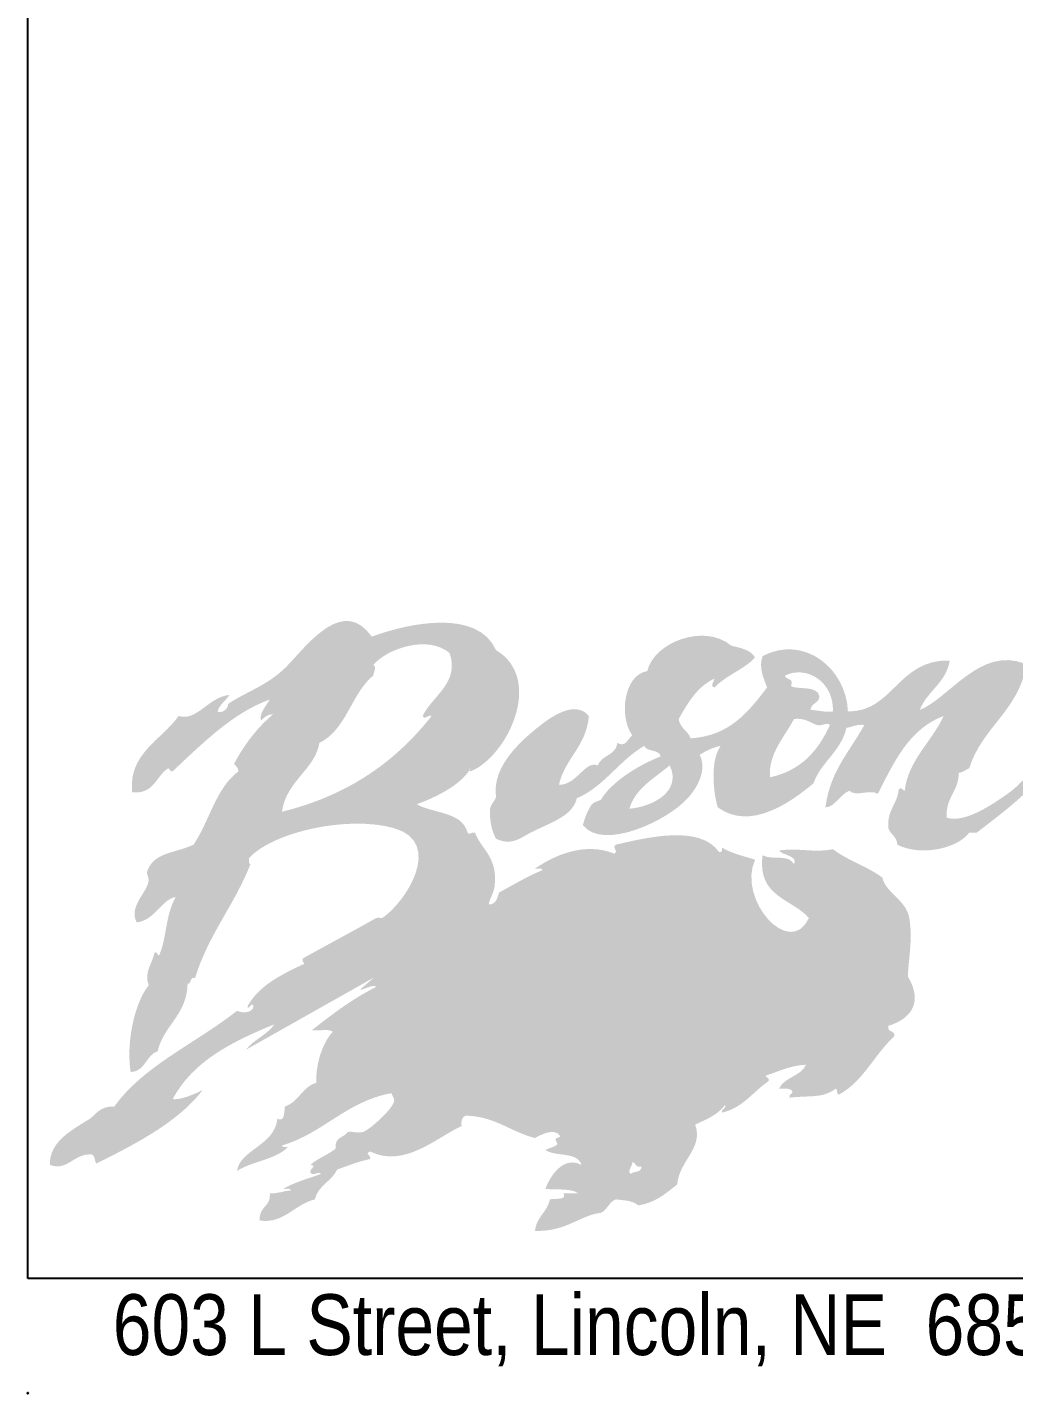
# Model space of a CAD drawing. Extents: x 536 to 1218, y -33 to 253.
# Drawn here: x 729.1 to 780.7, y -33 to 38.5 of the extents above; entities that cross this region are included whole.
import ezdxf

# ---------------------------------------------------------------- set-up
doc = ezdxf.new("R2010")
doc.units = 0
doc.header["$LTSCALE"] = 5
doc.header["$MEASUREMENT"] = 0
doc.layers.get('0').update_dxf_attribs({"linetype": 'CONTINUOUS'})
doc.layers.add('BISON Guides', color=7, linetype='CONTINUOUS')
doc.layers.add('Visible (ANSI)', color=7, linetype='CONTINUOUS', lineweight=50)
doc.styles.add('353-LOGO$0$ZZ-SUBHEADING', font='ARIALN.TTF', dxfattribs={"height": 3.18})

# ---------------------------------------------------------------- blocks, each defined once
blk = doc.blocks.new('phone numbers')
at = {"style": '353-LOGO$0$ZZ-SUBHEADING'}
blk.add_text('603 L Street, Lincoln, NE  68508 - Phone: (800) 247-7668 - Fax: (800) 638-0698 - www.bisoninc.com - info@bisoninc.com', height=3.18, dxfattribs=at).set_placement((4.439, -4.008))

msp = doc.modelspace()

# ---------------------------------------------------------------- hatches: boundary and pattern name
at = {"layer": 'Visible (ANSI)'}
h = msp.add_hatch(color=7, dxfattribs=at)
h.dxf.hatch_style = 1
edge = h.paths.add_edge_path()
edge.add_spline(control_points=[(774.162, -13.792), (775.363, -13.433), (775.99, -12.555), (775.18, -11.207)], knot_values=[33, 33, 33, 33, 34, 34, 34, 34], degree=3, periodic=0)
edge.add_spline(control_points=[(775.18, -11.207), (775.223, -10.257), (775.445, -9.203), (775.258, -8.152)], knot_values=[32, 32, 32, 32, 33, 33, 33, 33], degree=3, periodic=0)
edge.add_spline(control_points=[(775.258, -8.152), (775.089, -7.189), (774.041, -6.859), (773.848, -6.037)], knot_values=[31, 31, 31, 31, 32, 32, 32, 32], degree=3, periodic=0)
edge.add_spline(control_points=[(773.848, -6.037), (773.078, -5.449), (772.027, -5.142), (771.263, -4.548)], knot_values=[30, 30, 30, 30, 31, 31, 31, 31], degree=3, periodic=0)
edge.add_spline(control_points=[(771.263, -4.548), (770.268, -4.757), (769.406, -4.454), (768.444, -4.627)], knot_values=[29, 29, 29, 29, 30, 30, 30, 30], degree=3, periodic=0)
edge.add_spline(control_points=[(768.444, -4.627), (768.649, -4.868), (769.462, -4.914), (769.227, -5.332)], knot_values=[28, 28, 28, 28, 29, 29, 29, 29], degree=3, periodic=0)
edge.add_spline(control_points=[(769.227, -5.332), (768.913, -4.767), (768.081, -5.159), (767.582, -4.862)], knot_values=[27, 27, 27, 27, 28, 28, 28, 28], degree=3, periodic=0)
edge.add_spline(control_points=[(767.582, -4.862), (767.291, -7.058), (769.122, -7.133), (770.01, -8.152)], knot_values=[26, 26, 26, 26, 27, 27, 27, 27], degree=3, periodic=0)
edge.add_spline(control_points=[(770.01, -8.152), (769.001, -10.312), (766.247, -7.172), (767.19, -5.097)], knot_values=[25, 25, 25, 25, 26, 26, 26, 26], degree=3, periodic=0)
edge.add_spline(control_points=[(767.19, -5.097), (766.592, -4.91), (765.95, -4.77), (765.467, -4.47)], knot_values=[24, 24, 24, 24, 25, 25, 25, 25], degree=3, periodic=0)
edge.add_spline(control_points=[(765.467, -4.47), (765.46, -4.594), (765.477, -4.741), (765.31, -4.705)], knot_values=[23, 23, 23, 23, 24, 24, 24, 24], degree=3, periodic=0)
edge.add_spline(control_points=[(765.31, -4.705), (764.327, -3.265), (761.573, -3.922), (759.905, -4.314)], knot_values=[22, 22, 22, 22, 23, 23, 23, 23], degree=3, periodic=0)
edge.add_spline(control_points=[(759.905, -4.314), (759.68, -4.434), (760.068, -4.679), (759.827, -4.783)], knot_values=[21, 21, 21, 21, 22, 22, 22, 22], degree=3, periodic=0)
edge.add_spline(control_points=[(759.827, -4.783), (758.296, -4.163), (756.72, -4.845), (755.675, -5.566)], knot_values=[20, 20, 20, 20, 21, 21, 21, 21], degree=3, periodic=0)
edge.add_spline(control_points=[(755.675, -5.566), (755.789, -5.609), (756.079, -5.475), (756.067, -5.645)], knot_values=[19, 19, 19, 19, 20, 20, 20, 20], degree=3, periodic=0)
edge.add_spline(control_points=[(756.067, -5.645), (755.257, -5.985), (754.539, -6.415), (753.795, -6.82)], knot_values=[18, 18, 18, 18, 19, 19, 19, 19], degree=3, periodic=0)
edge.add_spline(control_points=[(753.795, -6.82), (753.707, -7.124), (753.631, -7.44), (753.247, -7.446)], knot_values=[17, 17, 17, 17, 18, 18, 18, 18], degree=3, periodic=0)
edge.add_spline(control_points=[(753.247, -7.446), (753.338, -7.081), (753.521, -6.833), (753.56, -6.507)], knot_values=[16, 16, 16, 16, 17, 17, 17, 17], degree=3, periodic=0)
edge.add_spline(control_points=[(753.56, -6.507), (753.752, -4.953), (752.862, -4.571), (752.542, -3.687)], knot_values=[15, 15, 15, 15, 16, 16, 16, 16], degree=3, periodic=0)
edge.add_spline(control_points=[(752.542, -3.687), (752.29, -3.641), (752.3, -3.834), (752.15, -3.687)], knot_values=[14, 14, 14, 14, 15, 15, 15, 15], degree=3, periodic=0)
edge.add_spline(control_points=[(752.15, -3.687), (751.873, -2.58), (750.375, -2.694), (749.487, -2.198)], knot_values=[13, 13, 13, 13, 14, 14, 14, 14], degree=3, periodic=0)
edge.add_spline(control_points=[(749.487, -2.198), (750.554, -1.817), (751.752, -1.183), (752.245, -0.423)], knot_values=[12, 12, 12, 12, 13, 13, 13, 13], degree=3, periodic=0)
edge.add_spline(control_points=[(752.241, -0.393), (752.242, -0.387), (752.242, -0.381), (752.244, -0.376)], knot_values=[1.1875, 1.1875, 1.1875, 1.1875, 1.3125, 1.3125, 1.3125, 1.3125], degree=3, periodic=0)
edge.add_spline(control_points=[(752.244, -0.376), (752.244, -0.371), (752.246, -0.367), (752.247, -0.363)], knot_values=[1.3125, 1.3125, 1.3125, 1.3125, 1.40625, 1.40625, 1.40625, 1.40625], degree=3, periodic=0)
edge.add_spline(control_points=[(752.247, -0.363), (752.248, -0.361), (752.249, -0.358), (752.25, -0.355)], knot_values=[1.40625, 1.40625, 1.40625, 1.40625, 1.46875, 1.46875, 1.46875, 1.46875], degree=3, periodic=0)
edge.add_spline(control_points=[(752.25, -0.355), (752.251, -0.354), (752.252, -0.353), (752.252, -0.352)], knot_values=[1.46875, 1.46875, 1.46875, 1.46875, 1.5, 1.5, 1.5, 1.5], degree=3, periodic=0)
edge.add_spline(control_points=[(752.252, -0.352), (752.253, -0.35), (752.254, -0.349), (752.255, -0.348)], knot_values=[1.5, 1.5, 1.5, 1.5, 1.53125, 1.53125, 1.53125, 1.53125], degree=3, periodic=0)
edge.add_spline(control_points=[(752.255, -0.348), (752.256, -0.346), (752.258, -0.343), (752.259, -0.341)], knot_values=[1.53125, 1.53125, 1.53125, 1.53125, 1.59375, 1.59375, 1.59375, 1.59375], degree=3, periodic=0)
edge.add_spline(control_points=[(752.259, -0.341), (752.261, -0.339), (752.263, -0.337), (752.265, -0.335)], knot_values=[1.59375, 1.59375, 1.59375, 1.59375, 1.65625, 1.65625, 1.65625, 1.65625], degree=3, periodic=0)
edge.add_spline(control_points=[(752.265, -0.335), (752.267, -0.333), (752.269, -0.331), (752.271, -0.33)], knot_values=[1.65625, 1.65625, 1.65625, 1.65625, 1.71875, 1.71875, 1.71875, 1.71875], degree=3, periodic=0)
edge.add_spline(control_points=[(752.303, -0.324), (752.304, -0.323), (752.304, -0.322), (752.305, -0.321)], knot_values=[0.031249, 0.031249, 0.031249, 0.031249, 0.062499, 0.062499, 0.062499, 0.062499], degree=3, periodic=0)
edge.add_spline(control_points=[(752.287, -0.352), (752.284, -0.357), (752.28, -0.363), (752.277, -0.369)], knot_values=[0.5, 0.5, 0.5, 0.5, 0.669812, 0.669812, 0.669812, 0.669812], degree=3, periodic=0)
edge.add_spline(control_points=[(752.245, -0.423), (752.255, -0.445), (752.274, -0.469), (752.307, -0.475)], knot_values=[11, 11, 11, 11, 12, 12, 12, 12], degree=3, periodic=0)
edge.add_spline(control_points=[(752.307, -0.475), (754.229, 0.295), (756.174, 4.349), (753.639, 5.87)], knot_values=[10, 10, 10, 10, 11, 11, 11, 11], degree=3, periodic=0)
edge.add_spline(control_points=[(753.639, 5.87), (752.669, 8.027), (749.141, 7.309), (747.137, 6.575)], knot_values=[9, 9, 9, 9, 10, 10, 10, 10], degree=3, periodic=0)
edge.add_spline(control_points=[(747.137, 6.575), (745.697, 8.612), (743.932, 6.36), (742.828, 5.165)], knot_values=[8, 8, 8, 8, 9, 9, 9, 9], degree=3, periodic=0)
edge.add_spline(control_points=[(742.828, 5.165), (741.777, 4.026), (740.579, 3.709), (739.617, 3.05)], knot_values=[7, 7, 7, 7, 8, 8, 8, 8], degree=3, periodic=0)
edge.add_spline(control_points=[(739.617, 3.05), (739.646, 2.756), (739.205, 2.525), (739.068, 2.658)], knot_values=[6, 6, 6, 6, 7, 7, 7, 7], degree=3, periodic=0)
edge.add_spline(control_points=[(739.068, 2.658), (739.183, 3.04), (739.499, 3.22), (739.695, 3.52)], knot_values=[5, 5, 5, 5, 6, 6, 6, 6], degree=3, periodic=0)
edge.add_spline(control_points=[(739.695, 3.52), (738.599, 3.435), (738.007, 2.12), (737.032, 2.424)], knot_values=[4, 4, 4, 4, 5, 5, 5, 5], degree=3, periodic=0)
edge.add_spline(control_points=[(737.032, 2.424), (736.177, 1.18), (734.388, 0.481), (734.603, -1.571)], knot_values=[3, 3, 3, 3, 4, 4, 4, 4], degree=3, periodic=0)
edge.add_spline(control_points=[(734.603, -1.571), (735.762, -1.686), (735.84, -0.72), (736.483, -0.318)], knot_values=[2, 2, 2, 2, 3, 3, 3, 3], degree=3, periodic=0)
edge.add_spline(control_points=[(736.483, -0.318), (736.607, -0.325), (736.545, -0.517), (736.719, -0.475)], knot_values=[1, 1, 1, 1, 2, 2, 2, 2], degree=3, periodic=0)
edge.add_spline(control_points=[(736.719, -0.475), (738.217, 0.925), (739.862, 2.596), (741.81, 3.285)], knot_values=[0, 0, 0, 0, 1, 1, 1, 1], degree=3, periodic=0)
edge.add_spline(control_points=[(741.81, 3.285), (741.624, 2.998), (741.226, 2.514), (741.34, 2.188)], knot_values=[124, 124, 124, 124, 125, 125, 125, 125], degree=3, periodic=0)
edge.add_spline(control_points=[(741.34, 2.188), (741.52, 2.322), (741.644, 2.512), (741.967, 2.502)], knot_values=[123, 123, 123, 123, 124, 124, 124, 124], degree=3, periodic=0)
edge.add_spline(control_points=[(741.967, 2.502), (741.128, 1.8), (740.469, 0.919), (739.93, -0.083)], knot_values=[122, 122, 122, 122, 123, 123, 123, 123], degree=3, periodic=0)
edge.add_spline(control_points=[(739.93, -0.083), (740.022, -0.201), (740.155, -0.276), (740.165, -0.475)], knot_values=[121, 121, 121, 121, 122, 122, 122, 122], degree=3, periodic=0)
edge.add_spline(control_points=[(740.165, -0.475), (738.977, -1.35), (738.647, -3.083), (737.815, -4.314)], knot_values=[120, 120, 120, 120, 121, 121, 121, 121], degree=3, periodic=0)
edge.add_spline(control_points=[(737.815, -4.314), (736.846, -4.763), (735.697, -4.715), (735.386, -5.724)], knot_values=[119, 119, 119, 119, 120, 120, 120, 120], degree=3, periodic=0)
edge.add_spline(control_points=[(735.386, -5.724), (735.344, -5.864), (735.485, -6.04), (735.465, -6.193)], knot_values=[118, 118, 118, 118, 119, 119, 119, 119], degree=3, periodic=0)
edge.add_spline(control_points=[(735.465, -6.193), (735.383, -6.856), (734.404, -7.518), (734.838, -8.387)], knot_values=[117, 117, 117, 117, 118, 118, 118, 118], degree=3, periodic=0)
edge.add_spline(control_points=[(734.838, -8.387), (735.791, -8.269), (736.17, -7.159), (736.875, -7.055)], knot_values=[116, 116, 116, 116, 117, 117, 117, 117], degree=3, periodic=0)
edge.add_spline(control_points=[(736.875, -7.055), (736.327, -8.054), (736.425, -9.157), (736.013, -10.11)], knot_values=[115, 115, 115, 115, 116, 116, 116, 116], degree=3, periodic=0)
edge.add_spline(control_points=[(736.013, -10.11), (735.889, -10.103), (735.952, -9.91), (735.778, -9.953)], knot_values=[114, 114, 114, 114, 115, 115, 115, 115], degree=3, periodic=0)
edge.add_spline(control_points=[(735.778, -9.953), (735.667, -10.525), (735.207, -10.978), (735.465, -11.676)], knot_values=[113, 113, 113, 113, 114, 114, 114, 114], degree=3, periodic=0)
edge.add_spline(control_points=[(735.465, -11.676), (734.688, -12.649), (734.287, -14.748), (734.525, -16.22)], knot_values=[112, 112, 112, 112, 113, 113, 113, 113], degree=3, periodic=0)
edge.add_spline(control_points=[(734.525, -16.22), (735.311, -16.171), (735.311, -15.335), (735.935, -15.123)], knot_values=[111, 111, 111, 111, 112, 112, 112, 112], degree=3, periodic=0)
edge.add_spline(control_points=[(735.935, -15.123), (736.255, -13.746), (737.459, -13.253), (737.502, -11.599)], knot_values=[110, 110, 110, 110, 111, 111, 111, 111], degree=3, periodic=0)
edge.add_spline(control_points=[(737.502, -11.599), (737.724, -11.585), (737.6, -11.226), (737.893, -11.285)], knot_values=[109, 109, 109, 109, 110, 110, 110, 110], degree=3, periodic=0)
edge.add_spline(control_points=[(737.893, -11.285), (738.588, -9.03), (739.963, -7.453), (740.792, -5.332)], knot_values=[108, 108, 108, 108, 109, 109, 109, 109], degree=3, periodic=0)
edge.add_spline(control_points=[(740.792, -5.332), (740.674, -5.318), (740.72, -5.142), (740.713, -5.018)], knot_values=[107, 107, 107, 107, 108, 108, 108, 108], degree=3, periodic=0)
edge.add_spline(control_points=[(740.713, -5.018), (741.918, -3.67), (745.88, -2.753), (748.312, -3.452)], knot_values=[106, 106, 106, 106, 107, 107, 107, 107], degree=3, periodic=0)
edge.add_spline(control_points=[(748.312, -3.452), (750.913, -4.202), (748.932, -7.325), (747.685, -8.152)], knot_values=[105, 105, 105, 105, 106, 106, 106, 106], degree=3, periodic=0)
edge.add_spline(control_points=[(747.685, -8.152), (747.662, -8.165), (747.44, -8.112), (747.372, -8.152)], knot_values=[104, 104, 104, 104, 105, 105, 105, 105], degree=3, periodic=0)
edge.add_spline(control_points=[(747.372, -8.152), (746.164, -8.838), (744.715, -9.601), (743.534, -10.267)], knot_values=[103, 103, 103, 103, 104, 104, 104, 104], degree=3, periodic=0)
edge.add_spline(control_points=[(743.534, -10.267), (743.426, -10.446), (743.736, -10.56), (743.534, -10.58)], knot_values=[102, 102, 102, 102, 103, 103, 103, 103], degree=3, periodic=0)
edge.add_spline(control_points=[(743.534, -10.58), (742.385, -11.129), (741.239, -11.68), (740.635, -12.773)], knot_values=[101, 101, 101, 101, 102, 102, 102, 102], degree=3, periodic=0)
edge.add_spline(control_points=[(740.635, -12.773), (740.661, -13.034), (740.877, -12.466), (740.948, -12.773)], knot_values=[100, 100, 100, 100, 101, 101, 101, 101], degree=3, periodic=0)
edge.add_spline(control_points=[(740.948, -12.773), (740.906, -13.123), (740.387, -13.146), (740.087, -13.008)], knot_values=[99, 99, 99, 99, 100, 100, 100, 100], degree=3, periodic=0)
edge.add_spline(control_points=[(740.087, -13.008), (737.952, -14.699), (735.197, -15.874), (733.663, -18.022)], knot_values=[98, 98, 98, 98, 99, 99, 99, 99], degree=3, periodic=0)
edge.add_spline(control_points=[(733.663, -18.022), (732.997, -17.982), (732.743, -18.355), (732.41, -18.648)], knot_values=[97, 97, 97, 97, 98, 98, 98, 98], degree=3, periodic=0)
edge.add_spline(control_points=[(732.41, -18.648), (731.506, -19.213), (730.259, -19.83), (730.295, -21.076)], knot_values=[96, 96, 96, 96, 97, 97, 97, 97], degree=3, periodic=0)
edge.add_spline(control_points=[(730.295, -21.076), (731.242, -21.413), (731.548, -20.457), (732.488, -20.528)], knot_values=[95, 95, 95, 95, 96, 96, 96, 96], degree=3, periodic=0)
edge.add_spline(control_points=[(732.488, -20.528), (732.664, -20.587), (732.629, -20.861), (732.723, -20.999)], knot_values=[94, 94, 94, 94, 95, 95, 95, 95], degree=3, periodic=0)
edge.add_spline(control_points=[(732.723, -20.999), (734.793, -19.986), (737.078, -18.773), (738.285, -17.16)], knot_values=[93, 93, 93, 93, 94, 94, 94, 94], degree=3, periodic=0)
edge.add_spline(control_points=[(738.285, -17.16), (737.867, -17.369), (737.139, -17.686), (736.719, -17.63)], knot_values=[92, 92, 92, 92, 93, 93, 93, 93], degree=3, periodic=0)
edge.add_spline(control_points=[(736.719, -17.63), (737.792, -15.623), (739.862, -14.61), (742.045, -13.713)], knot_values=[91, 91, 91, 91, 92, 92, 92, 92], degree=3, periodic=0)
edge.add_spline(control_points=[(742.045, -13.713), (741.663, -14.272), (740.962, -14.51), (740.557, -15.045)], knot_values=[90, 90, 90, 90, 91, 91, 91, 91], degree=3, periodic=0)
edge.add_spline(control_points=[(740.557, -15.045), (743.086, -13.971), (744.875, -12.212), (747.258, -11.262)], knot_values=[89, 89, 89, 89, 90, 90, 90, 90], degree=3, periodic=0)
edge.add_spline(control_points=[(746.51, -11.911), (746.618, -11.557), (746.925, -11.396), (747.258, -11.262)], knot_values=[88, 88, 88, 88, 89, 89, 89, 89], degree=3, periodic=0)
edge.add_spline(control_points=[(747.258, -11.262), (744.875, -12.212), (743.086, -13.971), (740.557, -15.045)], knot_values=[89, 89, 89, 89, 90, 90, 90, 90], degree=3, periodic=0)
edge.add_spline(control_points=[(747.258, -11.262), (746.925, -11.396), (746.618, -11.557), (746.51, -11.911)], knot_values=[88, 88, 88, 88, 89, 89, 89, 89], degree=3, periodic=0)
edge.add_spline(control_points=[(746.51, -11.911), (746.784, -11.895), (747.186, -11.599), (747.372, -11.755)], knot_values=[87, 87, 87, 87, 88, 88, 88, 88], degree=3, periodic=0)
edge.add_spline(control_points=[(747.372, -11.755), (746.121, -12.385), (745.051, -13.194), (744.003, -14.027)], knot_values=[86, 86, 86, 86, 87, 87, 87, 87], degree=3, periodic=0)
edge.add_spline(control_points=[(744.003, -14.027), (744.346, -14.076), (744.888, -13.925), (745.1, -14.105)], knot_values=[85, 85, 85, 85, 86, 86, 86, 86], degree=3, periodic=0)
edge.add_spline(control_points=[(745.1, -14.105), (744.545, -14.686), (744.193, -15.845), (744.238, -16.769)], knot_values=[84, 84, 84, 84, 85, 85, 85, 85], degree=3, periodic=0)
edge.add_spline(control_points=[(744.238, -16.769), (743.491, -16.987), (743.318, -17.78), (742.593, -18.022)], knot_values=[83, 83, 83, 83, 84, 84, 84, 84], degree=3, periodic=0)
edge.add_spline(control_points=[(742.593, -18.022), (742.551, -18.352), (742.571, -18.867), (742.202, -18.648)], knot_values=[82, 82, 82, 82, 83, 83, 83, 83], degree=3, periodic=0)
edge.add_spline(control_points=[(742.202, -18.648), (742.061, -20.078), (740.253, -20.251), (740.087, -21.39)], knot_values=[81, 81, 81, 81, 82, 82, 82, 82], degree=3, periodic=0)
edge.add_spline(control_points=[(740.087, -21.39), (740.877, -20.874), (742.11, -20.803), (742.75, -20.137)], knot_values=[80, 80, 80, 80, 81, 81, 81, 81], degree=3, periodic=0)
edge.add_spline(control_points=[(742.75, -20.137), (742.633, -20.124), (742.459, -20.166), (742.437, -20.058)], knot_values=[79, 79, 79, 79, 80, 80, 80, 80], degree=3, periodic=0)
edge.add_spline(control_points=[(742.437, -20.058), (744.611, -19.413), (745.782, -17.764), (748.155, -17.316)], knot_values=[78, 78, 78, 78, 79, 79, 79, 79], degree=3, periodic=0)
edge.add_spline(control_points=[(748.155, -17.316), (748.201, -17.424), (748.315, -17.581), (748.312, -17.708)], knot_values=[77, 77, 77, 77, 78, 78, 78, 78], degree=3, periodic=0)
edge.add_spline(control_points=[(748.312, -17.708), (748.299, -18.097), (746.99, -19.275), (746.667, -19.353)], knot_values=[76, 76, 76, 76, 77, 77, 77, 77], degree=3, periodic=0)
edge.add_spline(control_points=[(746.667, -19.353), (746.34, -19.432), (746.092, -19.291), (745.883, -19.353)], knot_values=[75, 75, 75, 75, 76, 76, 76, 76], degree=3, periodic=0)
edge.add_spline(control_points=[(745.883, -19.353), (745.684, -19.651), (745.155, -19.618), (745.257, -20.215)], knot_values=[74, 74, 74, 74, 75, 75, 75, 75], degree=3, periodic=0)
edge.add_spline(control_points=[(745.257, -20.215), (744.855, -20.545), (744.304, -20.724), (743.925, -21.076)], knot_values=[73, 73, 73, 73, 74, 74, 74, 74], degree=3, periodic=0)
edge.add_spline(control_points=[(743.925, -21.076), (744.314, -21.103), (743.86, -21.283), (743.925, -21.468)], knot_values=[72, 72, 72, 72, 73, 73, 73, 73], degree=3, periodic=0)
edge.add_spline(control_points=[(743.925, -21.468), (744.059, -21.704), (744.408, -21.357), (744.473, -21.546)], knot_values=[71, 71, 71, 71, 72, 72, 72, 72], degree=3, periodic=0)
edge.add_spline(control_points=[(744.473, -21.546), (743.807, -21.794), (743.076, -21.977), (742.515, -22.33)], knot_values=[70, 70, 70, 70, 71, 71, 71, 71], degree=3, periodic=0)
edge.add_spline(control_points=[(742.515, -22.33), (742.629, -22.373), (742.92, -22.238), (742.906, -22.408)], knot_values=[69, 69, 69, 69, 70, 70, 70, 70], degree=3, periodic=0)
edge.add_spline(control_points=[(742.906, -22.408), (742.525, -22.444), (742.231, -22.568), (741.81, -22.565)], knot_values=[68, 68, 68, 68, 69, 69, 69, 69], degree=3, periodic=0)
edge.add_spline(control_points=[(741.81, -22.565), (741.852, -23.306), (741.268, -23.169), (741.262, -23.975)], knot_values=[67, 67, 67, 67, 68, 68, 68, 68], degree=3, periodic=0)
edge.add_spline(control_points=[(741.262, -23.975), (742.505, -24.194), (743.119, -23.12), (744.16, -22.878)], knot_values=[66, 66, 66, 66, 67, 67, 67, 67], degree=3, periodic=0)
edge.add_spline(control_points=[(744.16, -22.878), (744.333, -22.138), (745.028, -21.948), (745.335, -21.311)], knot_values=[65, 65, 65, 65, 66, 66, 66, 66], degree=3, periodic=0)
edge.add_spline(control_points=[(745.335, -21.311), (745.9, -21.118), (746.428, -20.891), (747.058, -20.764)], knot_values=[64, 64, 64, 64, 65, 65, 65, 65], degree=3, periodic=0)
edge.add_spline(control_points=[(747.058, -20.764), (747.081, -20.535), (746.745, -20.473), (747.058, -20.372)], knot_values=[63, 63, 63, 63, 64, 64, 64, 64], degree=3, periodic=0)
edge.add_spline(control_points=[(747.058, -20.372), (748.841, -21.257), (750.521, -19.637), (751.837, -19.04)], knot_values=[62, 62, 62, 62, 63, 63, 63, 63], degree=3, periodic=0)
edge.add_spline(control_points=[(751.837, -19.04), (751.801, -18.743), (751.869, -18.551), (752.072, -18.492)], knot_values=[61, 61, 61, 61, 62, 62, 62, 62], degree=3, periodic=0)
edge.add_spline(control_points=[(752.072, -18.492), (753.612, -18.544), (754.405, -19.343), (755.675, -19.667)], knot_values=[60, 60, 60, 60, 61, 61, 61, 61], degree=3, periodic=0)
edge.add_spline(control_points=[(755.675, -19.667), (755.972, -19.497), (756.746, -19.086), (757.007, -19.588)], knot_values=[59, 59, 59, 59, 60, 60, 60, 60], degree=3, periodic=0)
edge.add_spline(control_points=[(757.007, -19.588), (756.713, -19.735), (756.694, -19.647), (756.85, -19.98)], knot_values=[58, 58, 58, 58, 59, 59, 59, 59], degree=3, periodic=0)
edge.add_spline(control_points=[(756.85, -19.98), (756.71, -20.153), (756.416, -20.173), (756.224, -20.294)], knot_values=[57, 57, 57, 57, 58, 58, 58, 58], degree=3, periodic=0)
edge.add_spline(control_points=[(756.224, -20.294), (756.746, -20.659), (757.927, -20.366), (758.103, -21.076)], knot_values=[56, 56, 56, 56, 57, 57, 57, 57], degree=3, periodic=0)
edge.add_spline(control_points=[(758.103, -21.076), (757.219, -20.584), (756.478, -21.582), (756.224, -22.33)], knot_values=[55, 55, 55, 55, 56, 56, 56, 56], degree=3, periodic=0)
edge.add_spline(control_points=[(756.224, -22.33), (756.821, -22.385), (757.572, -22.288), (757.946, -22.565)], knot_values=[54, 54, 54, 54, 55, 55, 55, 55], degree=3, periodic=0)
edge.add_spline(control_points=[(757.946, -22.565), (757.686, -22.565), (757.424, -22.565), (757.163, -22.565)], knot_values=[53, 53, 53, 53, 54, 54, 54, 54], degree=3, periodic=0)
edge.add_spline(control_points=[(757.163, -22.565), (757.372, -22.924), (756.772, -22.817), (756.458, -22.878)], knot_values=[52, 52, 52, 52, 53, 53, 53, 53], degree=3, periodic=0)
edge.add_spline(control_points=[(756.458, -22.878), (756.325, -23.554), (755.744, -23.782), (755.675, -24.523)], knot_values=[51, 51, 51, 51, 52, 52, 52, 52], degree=3, periodic=0)
edge.add_spline(control_points=[(755.675, -24.523), (757.307, -24.585), (758.045, -23.691), (759.122, -23.583)], knot_values=[50, 50, 50, 50, 51, 51, 51, 51], degree=3, periodic=0)
edge.add_spline(control_points=[(759.122, -23.583), (759.468, -23.433), (759.536, -23.006), (759.905, -22.878)], knot_values=[49, 49, 49, 49, 50, 50, 50, 50], degree=3, periodic=0)
edge.add_spline(control_points=[(759.905, -22.878), (760.486, -22.934), (760.813, -22.966), (761.08, -23.191)], knot_values=[48, 48, 48, 48, 49, 49, 49, 49], degree=3, periodic=0)
edge.add_spline(control_points=[(761.08, -23.191), (761.984, -23.051), (762.533, -22.555), (763.117, -22.095)], knot_values=[47, 47, 47, 47, 48, 48, 48, 48], degree=3, periodic=0)
edge.add_spline(control_points=[(763.117, -22.095), (763.198, -20.877), (764.507, -20.205), (764.057, -18.962)], knot_values=[46, 46, 46, 46, 47, 47, 47, 47], degree=3, periodic=0)
edge.add_spline(control_points=[(764.057, -18.962), (764.68, -18.671), (765.159, -18.502), (765.623, -17.943)], knot_values=[45, 45, 45, 45, 46, 46, 46, 46], degree=3, periodic=0)
edge.add_spline(control_points=[(765.623, -17.943), (765.682, -18.185), (765.408, -18.094), (765.467, -18.335)], knot_values=[44, 44, 44, 44, 45, 45, 45, 45], degree=3, periodic=0)
edge.add_spline(control_points=[(765.467, -18.335), (766.57, -18.08), (767.083, -17.235), (767.895, -16.69)], knot_values=[43, 43, 43, 43, 44, 44, 44, 44], degree=3, periodic=0)
edge.add_spline(control_points=[(767.895, -16.69), (767.999, -16.494), (767.585, -16.445), (767.817, -16.377)], knot_values=[42, 42, 42, 42, 43, 43, 43, 43], degree=3, periodic=0)
edge.add_spline(control_points=[(767.817, -16.377), (768.466, -16.164), (769.031, -15.868), (769.854, -15.829)], knot_values=[41, 41, 41, 41, 42, 42, 42, 42], degree=3, periodic=0)
edge.add_spline(control_points=[(769.854, -15.829), (769.589, -16.452), (768.718, -16.468), (768.444, -17.082)], knot_values=[40, 40, 40, 40, 41, 41, 41, 41], degree=3, periodic=0)
edge.add_spline(control_points=[(768.444, -17.082), (768.727, -17.085), (769.06, -17.039), (769.149, -17.239)], knot_values=[39, 39, 39, 39, 40, 40, 40, 40], degree=3, periodic=0)
edge.add_spline(control_points=[(769.149, -17.239), (769.149, -17.396), (768.936, -17.336), (768.991, -17.552)], knot_values=[38, 38, 38, 38, 39, 39, 39, 39], degree=3, periodic=0)
edge.add_spline(control_points=[(768.991, -17.552), (770.124, -17.427), (770.702, -17.601), (771.42, -17.082)], knot_values=[37, 37, 37, 37, 38, 38, 38, 38], degree=3, periodic=0)
edge.add_spline(control_points=[(771.42, -17.082), (771.528, -17.131), (771.433, -17.382), (771.577, -17.396)], knot_values=[36, 36, 36, 36, 37, 37, 37, 37], degree=3, periodic=0)
edge.add_spline(control_points=[(771.577, -17.396), (772.863, -16.696), (773.437, -15.286), (774.475, -14.34)], knot_values=[35, 35, 35, 35, 36, 36, 36, 36], degree=3, periodic=0)
edge.add_spline(control_points=[(774.475, -14.34), (774.527, -14.001), (774.08, -14.16), (774.162, -13.792)], knot_values=[34, 34, 34, 34, 35, 35, 35, 35], degree=3, periodic=0)
edge = h.paths.add_edge_path(flags=16)
edge.add_spline(control_points=[(760.767, -20.92), (760.96, -20.963), (760.933, -21.224), (761.237, -21.155)], knot_values=[1, 1, 1, 1, 2, 2, 2, 2], degree=3, periodic=0)
edge.add_spline(control_points=[(761.237, -21.155), (761.276, -21.508), (760.829, -21.373), (760.688, -21.546)], knot_values=[0, 0, 0, 0, 1, 1, 1, 1], degree=3, periodic=0)
edge.add_spline(control_points=[(760.688, -21.546), (760.47, -21.397), (760.796, -21.139), (760.767, -20.92)], knot_values=[2, 2, 2, 2, 3, 3, 3, 3], degree=3, periodic=0)
edge = h.paths.add_edge_path(flags=16)
edge.add_spline(control_points=[(750.27, 2.424), (748.387, 0.025), (745.877, -1.748), (742.437, -2.59)], knot_values=[0, 0, 0, 0, 1, 1, 1, 1], degree=3, periodic=0)
edge.add_spline(control_points=[(742.437, -2.59), (742.652, -0.981), (744.196, -0.357), (744.395, 1.013)], knot_values=[6, 6, 6, 6, 7, 7, 7, 7], degree=3, periodic=0)
edge.add_spline(control_points=[(744.395, 1.013), (745.821, 1.702), (746.053, 3.585), (747.215, 4.538)], knot_values=[5, 5, 5, 5, 6, 6, 6, 6], degree=3, periodic=0)
edge.add_spline(control_points=[(747.215, 4.538), (747.215, 4.679), (747.427, 4.995), (747.215, 5.086)], knot_values=[4, 4, 4, 4, 5, 5, 5, 5], degree=3, periodic=0)
edge.add_spline(control_points=[(747.215, 5.086), (747.927, 5.949), (750.078, 6.683), (751.21, 5.714)], knot_values=[3, 3, 3, 3, 4, 4, 4, 4], degree=3, periodic=0)
edge.add_spline(control_points=[(751.21, 5.714), (751.752, 4.17), (750.283, 3.445), (749.8, 2.424)], knot_values=[2, 2, 2, 2, 3, 3, 3, 3], degree=3, periodic=0)
edge.add_spline(control_points=[(749.8, 2.424), (749.898, 2.185), (750.071, 2.508), (750.27, 2.424)], knot_values=[1, 1, 1, 1, 2, 2, 2, 2], degree=3, periodic=0)
h = msp.add_hatch(color=7, dxfattribs=at)
h.dxf.hatch_style = 1
edge = h.paths.add_edge_path()
edge.add_spline(control_points=[(763.195, 2.267), (763.678, 3.115), (764.161, 3.964), (765.075, 4.382)], knot_values=[11, 11, 11, 11, 12, 12, 12, 12], degree=3, periodic=0)
edge.add_spline(control_points=[(765.075, 4.382), (765.029, 4.215), (764.804, 3.954), (765.075, 3.912)], knot_values=[10, 10, 10, 10, 11, 11, 11, 11], degree=3, periodic=0)
edge.add_spline(control_points=[(765.075, 3.912), (765.659, 4.555), (766.599, 4.842), (767.19, 5.478)], knot_values=[9, 9, 9, 9, 10, 10, 10, 10], degree=3, periodic=0)
edge.add_spline(control_points=[(767.19, 5.478), (766.972, 5.886), (766.44, 5.981), (765.937, 6.105)], knot_values=[8, 8, 8, 8, 9, 9, 9, 9], degree=3, periodic=0)
edge.add_spline(control_points=[(765.937, 6.105), (764.563, 7.28), (761.902, 6.294), (761.55, 4.773)], knot_values=[7, 7, 7, 7, 8, 8, 8, 8], degree=3, periodic=0)
edge.add_spline(control_points=[(761.55, 4.773), (760.316, 4.571), (760.058, 2.391), (760.767, 1.405)], knot_values=[6, 6, 6, 6, 7, 7, 7, 7], degree=3, periodic=0)
edge.add_spline(control_points=[(760.767, 1.405), (760.529, 1.232), (760.417, 0.755), (759.983, 1.013)], knot_values=[5, 5, 5, 5, 6, 6, 6, 6], degree=3, periodic=0)
edge.add_spline(control_points=[(759.983, 1.013), (759.925, 0.341), (759.144, 0.39), (758.965, -0.162)], knot_values=[4, 4, 4, 4, 5, 5, 5, 5], degree=3, periodic=0)
edge.add_spline(control_points=[(758.965, -0.162), (758.27, 0.1), (757.884, -1.193), (756.928, -1.18)], knot_values=[3, 3, 3, 3, 4, 4, 4, 4], degree=3, periodic=0)
edge.add_spline(control_points=[(756.928, -1.18), (757.248, 0.224), (758.368, 0.827), (758.495, 2.424)], knot_values=[2, 2, 2, 2, 3, 3, 3, 3], degree=3, periodic=0)
edge.add_spline(control_points=[(758.495, 2.424), (757.696, 3.376), (756.224, 2.159), (755.597, 1.64)], knot_values=[1, 1, 1, 1, 2, 2, 2, 2], degree=3, periodic=0)
edge.add_spline(control_points=[(755.597, 1.64), (754.464, 0.703), (753.452, -0.488), (753.639, -1.806)], knot_values=[0, 0, 0, 0, 1, 1, 1, 1], degree=3, periodic=0)
edge.add_spline(control_points=[(753.639, -1.806), (753.57, -2.051), (753.377, -2.173), (753.325, -2.434)], knot_values=[53, 53, 53, 53, 54, 54, 54, 54], degree=3, periodic=0)
edge.add_spline(control_points=[(753.325, -2.434), (753.296, -3.09), (753.416, -3.595), (753.639, -4)], knot_values=[52, 52, 52, 52, 53, 53, 53, 53], degree=3, periodic=0)
edge.add_spline(control_points=[(753.639, -4), (754.477, -4.411), (754.944, -3.922), (755.597, -3.608)], knot_values=[51, 51, 51, 51, 52, 52, 52, 52], degree=3, periodic=0)
edge.add_spline(control_points=[(755.597, -3.608), (756.641, -3.106), (757.64, -2.783), (757.868, -1.885)], knot_values=[50, 50, 50, 50, 51, 51, 51, 51], degree=3, periodic=0)
edge.add_spline(control_points=[(757.868, -1.885), (759.324, -1.252), (760.068, 0.093), (761.393, 0.856)], knot_values=[49, 49, 49, 49, 50, 50, 50, 50], degree=3, periodic=0)
edge.add_spline(control_points=[(761.393, 0.856), (761.531, 0.524), (762.17, 0.693), (762.255, 0.308)], knot_values=[48, 48, 48, 48, 49, 49, 49, 49], degree=3, periodic=0)
edge.add_spline(control_points=[(762.255, 0.308), (761.002, -0.191), (759.686, -1.033), (759.122, -1.963)], knot_values=[47, 47, 47, 47, 48, 48, 48, 48], degree=3, periodic=0)
edge.add_spline(control_points=[(759.122, -1.963), (758.958, -2.035), (758.772, -2.084), (758.651, -2.198)], knot_values=[46, 46, 46, 46, 47, 47, 47, 47], degree=3, periodic=0)
edge.add_spline(control_points=[(758.651, -2.198), (758.436, -2.505), (758.289, -2.88), (758.181, -3.295)], knot_values=[45, 45, 45, 45, 46, 46, 46, 46], degree=3, periodic=0)
edge.add_spline(control_points=[(758.181, -3.295), (759.255, -4.64), (762.585, -3.077), (763.665, -1.885)], knot_values=[44, 44, 44, 44, 45, 45, 45, 45], degree=3, periodic=0)
edge.add_spline(control_points=[(763.665, -1.885), (764.22, -1.275), (764.677, -0.354), (764.292, 0.387)], knot_values=[43, 43, 43, 43, 44, 44, 44, 44], degree=3, periodic=0)
edge.add_spline(control_points=[(764.292, 0.387), (764.612, 0.589), (764.951, 0.772), (765.388, 0.856)], knot_values=[42, 42, 42, 42, 43, 43, 43, 43], degree=3, periodic=0)
edge.add_spline(control_points=[(765.388, 0.856), (764.866, 0.106), (764.968, -1.395), (765.232, -2.355)], knot_values=[41, 41, 41, 41, 42, 42, 42, 42], degree=3, periodic=0)
edge.add_spline(control_points=[(765.232, -2.355), (766.952, -3.631), (769.106, -2.058), (770.245, -1.102)], knot_values=[40, 40, 40, 40, 41, 41, 41, 41], degree=3, periodic=0)
edge.add_spline(control_points=[(770.245, -1.102), (770.65, 0.034), (771.678, 0.546), (771.969, 1.797)], knot_values=[39, 39, 39, 39, 40, 40, 40, 40], degree=3, periodic=0)
edge.add_spline(control_points=[(771.969, 1.797), (772.281, 1.849), (772.501, 1.996), (772.909, 1.953)], knot_values=[38, 38, 38, 38, 39, 39, 39, 39], degree=3, periodic=0)
edge.add_spline(control_points=[(772.909, 1.953), (772.099, 0.498), (771.12, -0.465), (770.871, -2.355)], knot_values=[37, 37, 37, 37, 38, 38, 38, 38], degree=3, periodic=0)
edge.add_spline(control_points=[(770.871, -2.355), (771.319, -2.397), (771.638, -1.669), (772.125, -1.494)], knot_values=[36, 36, 36, 36, 37, 37, 37, 37], degree=3, periodic=0)
edge.add_spline(control_points=[(772.125, -1.494), (772.481, -1.826), (773.147, -1.395), (773.613, -1.65)], knot_values=[35, 35, 35, 35, 36, 36, 36, 36], degree=3, periodic=0)
edge.add_spline(control_points=[(773.613, -1.65), (774.462, 0.008), (775.236, 1.741), (777.06, 2.424)], knot_values=[34, 34, 34, 34, 35, 35, 35, 35], degree=3, periodic=0)
edge.add_spline(control_points=[(777.06, 2.424), (776.447, 1.098), (775.164, 0.047), (775.023, -1.494)], knot_values=[33, 33, 33, 33, 34, 34, 34, 34], degree=3, periodic=0)
edge.add_spline(control_points=[(775.023, -1.494), (774.864, -1.451), (774.87, -1.259), (774.71, -1.415)], knot_values=[32, 32, 32, 32, 33, 33, 33, 33], degree=3, periodic=0)
edge.add_spline(control_points=[(774.71, -1.415), (774.641, -2.208), (774.07, -2.499), (774.162, -3.452)], knot_values=[31, 31, 31, 31, 32, 32, 32, 32], degree=3, periodic=0)
edge.add_spline(control_points=[(774.162, -3.452), (774.273, -3.785), (774.615, -3.886), (774.632, -4.314)], knot_values=[30, 30, 30, 30, 31, 31, 31, 31], degree=3, periodic=0)
edge.add_spline(control_points=[(774.632, -4.314), (775.816, -4.933), (777.752, -4.541), (778.392, -3.687)], knot_values=[29, 29, 29, 29, 30, 30, 30, 30], degree=3, periodic=0)
edge.add_spline(control_points=[(778.392, -3.687), (778.523, -3.687), (778.653, -3.687), (778.783, -3.687)], knot_values=[28, 28, 28, 28, 29, 29, 29, 29], degree=3, periodic=0)
edge.add_spline(control_points=[(778.783, -3.687), (780.52, -2.342), (782.312, -1.053), (783.327, 1.013)], knot_values=[27, 27, 27, 27, 28, 28, 28, 28], degree=3, periodic=0)
edge.add_spline(control_points=[(783.327, 1.013), (782.919, 0.954), (782.413, 0.439), (782.387, -0.083)], knot_values=[26, 26, 26, 26, 27, 27, 27, 27], degree=3, periodic=0)
edge.add_spline(control_points=[(782.387, -0.083), (782.191, -0.074), (782.145, 0.064), (781.995, -0.083)], knot_values=[25, 25, 25, 25, 26, 26, 26, 26], degree=3, periodic=0)
edge.add_spline(control_points=[(781.995, -0.083), (781.59, -0.469), (781.137, -1.115), (780.507, -1.571)], knot_values=[24, 24, 24, 24, 25, 25, 25, 25], degree=3, periodic=0)
edge.add_spline(control_points=[(780.507, -1.571), (779.567, -2.254), (778.147, -3.194), (777.217, -2.903)], knot_values=[23, 23, 23, 23, 24, 24, 24, 24], degree=3, periodic=0)
edge.add_spline(control_points=[(777.217, -2.903), (777.138, -1.833), (777.847, -1.549), (777.844, -0.553)], knot_values=[22, 22, 22, 22, 23, 23, 23, 23], degree=3, periodic=0)
edge.add_spline(control_points=[(777.844, -0.553), (778.085, -0.534), (778.196, -0.384), (778.392, -0.318)], knot_values=[21, 21, 21, 21, 22, 22, 22, 22], degree=3, periodic=0)
edge.add_spline(control_points=[(778.392, -0.318), (779.045, 1.797), (780.934, 2.675), (781.368, 5.008)], knot_values=[20, 20, 20, 20, 21, 21, 21, 21], degree=3, periodic=0)
edge.add_spline(control_points=[(781.368, 5.008), (781.306, 5.025), (781.277, 5.074), (781.29, 5.165)], knot_values=[19, 19, 19, 19, 20, 20, 20, 20], degree=3, periodic=0)
edge.add_spline(control_points=[(781.29, 5.165), (778.963, 6.066), (777.364, 3.364), (775.807, 2.737)], knot_values=[18, 18, 18, 18, 19, 19, 19, 19], degree=3, periodic=0)
edge.add_spline(control_points=[(775.807, 2.737), (776.189, 3.739), (777.181, 4.13), (777.373, 5.322)], knot_values=[17, 17, 17, 17, 18, 18, 18, 18], degree=3, periodic=0)
edge.add_spline(control_points=[(777.373, 5.322), (774.671, 5.413), (774.426, 2.632), (772.047, 2.658)], knot_values=[16, 16, 16, 16, 17, 17, 17, 17], degree=3, periodic=0)
edge.add_spline(control_points=[(772.047, 2.658), (771.972, 4.887), (769.772, 6.702), (767.582, 5.557)], knot_values=[15, 15, 15, 15, 16, 16, 16, 16], degree=3, periodic=0)
edge.add_spline(control_points=[(767.582, 5.557), (767.363, 4.936), (767.651, 4.382), (767.817, 3.912)], knot_values=[14, 14, 14, 14, 15, 15, 15, 15], degree=3, periodic=0)
edge.add_spline(control_points=[(767.817, 3.912), (766.851, 2.658), (765.898, 1.392), (763.822, 1.249)], knot_values=[13, 13, 13, 13, 14, 14, 14, 14], degree=3, periodic=0)
edge.add_spline(control_points=[(763.822, 1.249), (763.681, 1.656), (763.257, 1.78), (763.195, 2.267)], knot_values=[12, 12, 12, 12, 13, 13, 13, 13], degree=3, periodic=0)
edge = h.paths.add_edge_path(flags=16)
edge.add_spline(control_points=[(760.61, -2.434), (761.805, -2.329), (763.378, -1.549), (762.725, -0.162), (761.942, -0.841), (760.953, -1.314), (760.61, -2.434)], knot_values=[0, 0, 0, 0, 1, 1, 1, 2, 2, 2, 2], degree=3, periodic=0)
edge = h.paths.add_edge_path(flags=16)
edge.add_spline(control_points=[(768.757, 4.538), (769.886, 5.09), (771.322, 4.215), (771.263, 2.658)], knot_values=[0, 0, 0, 0, 1, 1, 1, 1], degree=3, periodic=0)
edge.add_spline(control_points=[(771.263, 2.658), (770.793, 2.606), (770.5, 2.73), (770.089, 2.737)], knot_values=[4, 4, 4, 4, 5, 5, 5, 5], degree=3, periodic=0)
edge.add_spline(control_points=[(770.089, 2.737), (770.114, 3.102), (770.532, 3.076), (770.559, 3.442)], knot_values=[3, 3, 3, 3, 4, 4, 4, 4], degree=3, periodic=0)
edge.add_spline(control_points=[(770.559, 3.442), (770.487, 4.052), (769.305, 3.781), (769.07, 3.99)], knot_values=[2, 2, 2, 2, 3, 3, 3, 3], degree=3, periodic=0)
edge.add_spline(control_points=[(769.07, 3.99), (769.25, 4.457), (768.78, 4.274), (768.757, 4.538)], knot_values=[1, 1, 1, 1, 2, 2, 2, 2], degree=3, periodic=0)
edge = h.paths.add_edge_path(flags=16)
edge.add_spline(control_points=[(767.974, -0.788), (767.86, 0.452), (768.76, 1.346), (769.227, 2.267)], knot_values=[3, 3, 3, 3, 4, 4, 4, 4], degree=3, periodic=0)
edge.add_spline(control_points=[(769.227, 2.267), (769.782, 2.326), (770.046, 2.094), (770.401, 1.953)], knot_values=[2, 2, 2, 2, 3, 3, 3, 3], degree=3, periodic=0)
edge.add_spline(control_points=[(770.401, 1.953), (770.728, 1.871), (770.934, 2.12), (771.107, 1.953)], knot_values=[1, 1, 1, 1, 2, 2, 2, 2], degree=3, periodic=0)
edge.add_spline(control_points=[(771.107, 1.953), (770.496, 0.605), (769.586, -0.442), (767.974, -0.788)], knot_values=[0, 0, 0, 0, 1, 1, 1, 1], degree=3, periodic=0)

# ---------------------------------------------------------------- linework, layer by layer
msp.add_line((729.148, -27.015), (729.148, 252.985))
at = {"layer": 'BISON Guides'}
msp.add_line((945.148, -27.015), (729.148, -27.015), dxfattribs=at)
msp.add_circle((729.148, -33.015), 0.03, dxfattribs=at)

# ---------------------------------------------------------------- block references
msp.add_blockref('phone numbers', (729.148, -27.015))

doc.saveas('drawing.dxf')
